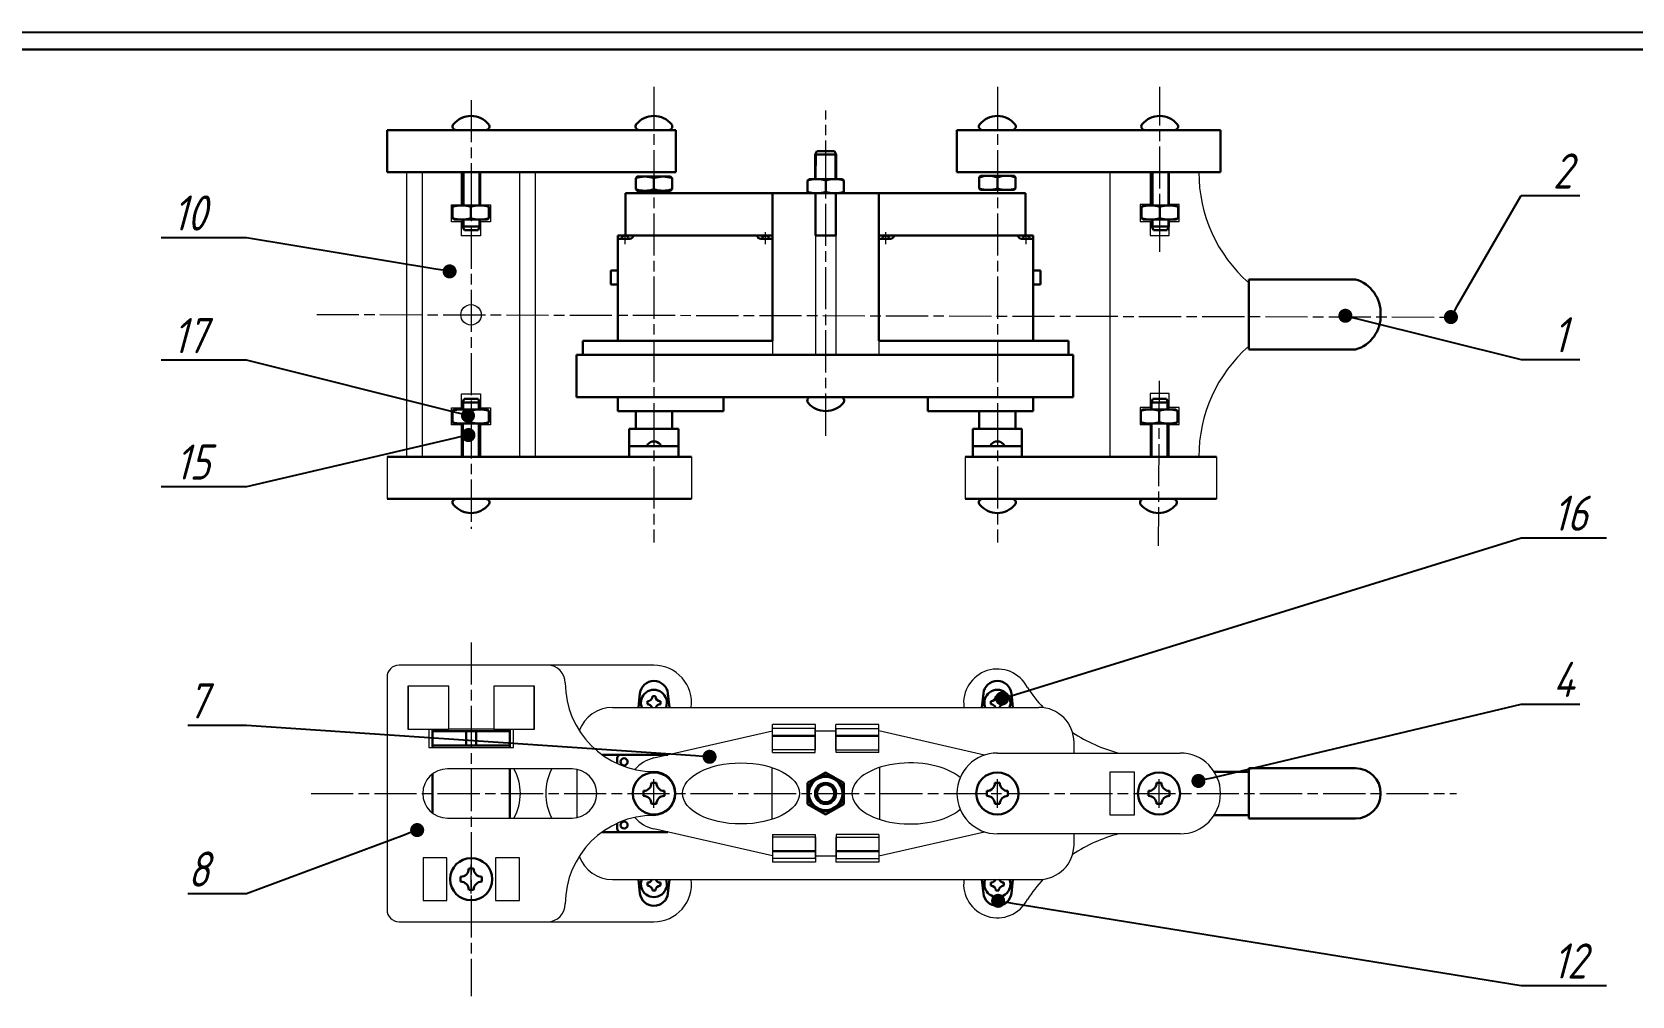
# Model space of a CAD drawing. Header units: millimetres. Extents: x -385 to 841, y 0 to 594.
# Drawn here: x 118.1 to 573.4, y 319.7 to 594 of the extents above; entities that cross this region are included whole.
import ezdxf
from ezdxf import colors
from ezdxf.entities.mleader import LeaderData, LeaderLine
from ezdxf.math import Vec2, Vec3

# ---------------------------------------------------------------- set-up
doc = ezdxf.new("R2010")
doc.units = ezdxf.units.MM
doc.linetypes.add('AM_ISO08W050', pattern=[18, 12, -1.5, 3, -1.5])
for name, color, linetype, lineweight in [('0.3', 130, 'Continuous', 15), ('0.6', 255, 'Continuous', 30), ('Осевые', 10, 'AM_ISO08W050', 15)]:
    doc.layers.add(name, color=color, linetype=linetype, lineweight=lineweight)
doc.styles.get("Standard").update_dxf_attribs({"font": 'GOST_A.TTF', "oblique": 15, "height": 10})

# ---------------------------------------------------------------- blocks, each defined once
blk = doc.blocks.new('_Dot')
at = {"color": 0, "linetype": 'ByBlock', "lineweight": -2}
blk.add_line((-0.5, 0), (-1, 0), dxfattribs=at)
at = {"color": 0, "linetype": 'ByBlock', "const_width": 0.5}
blk.add_lwpolyline([(-0.25, 0, 1), (0.25, 0, 1)], format="xyb", close=True, dxfattribs=at)

msp = doc.modelspace()

# ---------------------------------------------------------------- linework, layer by layer
msp.add_line((-0.001, 594), (840.999, 594))
at = {"color": 7, "linetype": 'Continuous', "lineweight": 15}
for p, q in [((328.849, 548.112), (328.849, 502.112)), ((341.049, 548.112), (341.049, 502.112)), ((346.849, 548.112), (346.849, 502.112)), ((359.049, 548.112), (359.049, 502.112)), ((341.049, 396.912), (328.849, 396.912)), ((359.049, 396.912), (346.849, 396.912)), ((328.849, 389.712), (328.849, 393.712)), ((341.049, 357.712), (328.849, 357.712)), ((359.049, 357.712), (346.849, 357.712))]:
    msp.add_line(p, q, dxfattribs=at)
at = {"layer": '0.3'}
for p, q in [((341.287, 552.112), (341.312, 559.795)), ((346.63, 552.112), (346.63, 559.795)), ((240.96, 554.112), (240.965, 544.63)), ((245.207, 554.112), (245.207, 544.63)), ((437.066, 554.112), (437.071, 544.63)), ((441.313, 554.112), (441.313, 544.63)), ((240.967, 540.63), (240.968, 537.981)), ((245.207, 540.63), (245.207, 537.947)), ((437.074, 540.63), (437.075, 537.981)), ((441.313, 540.63), (441.313, 537.947)), ((240.937, 486.594), (240.938, 489.244)), ((245.177, 486.594), (245.177, 489.277)), ((436.887, 486.594), (436.889, 489.244)), ((441.127, 486.594), (441.127, 489.277)), ((240.93, 473.112), (240.935, 482.594)), ((245.177, 473.112), (245.177, 482.594)), ((436.88, 473.112), (436.885, 482.594)), ((441.127, 473.112), (441.127, 482.594))]:
    msp.add_line(p, q, dxfattribs=at)
at = {"layer": '0.6'}
for p, q in [((19.999, 589), (835.999, 589)), ((219.119, 566.112), (219.119, 554.112)), ((301.31, 566.112), (219.119, 566.112)), ((247.272, 566.112), (238.787, 566.112)), ((245.6, 566.112), (239.657, 566.112)), ((299.322, 566.112), (290.837, 566.112)), ((298.051, 566.112), (292.108, 566.112)), ((301.31, 566.112), (301.31, 554.112)), ((381.319, 566.112), (456.319, 566.112)), ((381.319, 566.112), (381.319, 554.112)), ((397.062, 566.112), (388.577, 566.112)), ((395.791, 566.112), (389.848, 566.112)), ((443.262, 566.112), (434.777, 566.112)), ((441.991, 566.112), (436.048, 566.112)), ((456.319, 566.112), (456.319, 554.112)), ((341.471, 560.112), (340.971, 559.112)), ((343.971, 560.112), (341.471, 560.112)), ((343.971, 560.112), (346.471, 560.112)), ((346.471, 560.112), (346.971, 559.112)), ((343.971, 559.112), (340.971, 559.112)), ((340.971, 552.112), (340.971, 559.112)), ((343.971, 559.112), (346.971, 559.112)), ((346.971, 552.112), (346.971, 559.112)), ((346.971, 552.112), (346.971, 559.112)), ((301.31, 554.112), (219.119, 554.112)), ((240.644, 554.112), (240.644, 544.63)), ((245.548, 554.112), (245.548, 544.63)), ((289.895, 552.434), (290.321, 552.834)), ((289.895, 552.434), (289.895, 550.834)), ((295.079, 552.834), (290.321, 552.834)), ((295.079, 552.834), (299.837, 552.834)), ((295.079, 552.434), (295.079, 549.234)), ((300.263, 552.434), (299.837, 552.834)), ((300.263, 552.434), (300.263, 550.834)), ((338.787, 551.712), (339.213, 552.112)), ((338.787, 551.712), (338.787, 550.112)), ((343.971, 552.112), (339.213, 552.112)), ((343.971, 552.112), (348.729, 552.112)), ((343.971, 551.712), (343.971, 548.512)), ((349.155, 551.712), (348.729, 552.112)), ((349.155, 551.712), (349.155, 550.112)), ((381.319, 554.112), (456.319, 554.112)), ((387.635, 552.649), (388.061, 553.049)), ((387.635, 552.649), (387.635, 551.049)), ((387.635, 549.449), (387.635, 551.049)), ((392.819, 553.049), (388.061, 553.049)), ((392.819, 553.049), (397.577, 553.049)), ((392.819, 552.649), (392.819, 549.449)), ((398.003, 552.649), (397.577, 553.049)), ((398.003, 552.649), (398.003, 551.049)), ((398.003, 549.449), (398.003, 551.049)), ((436.75, 554.112), (436.75, 544.63)), ((441.654, 554.112), (441.654, 544.63)), ((287.035, 548.112), (359.049, 548.112)), ((287.035, 548.112), (287.035, 536.112)), ((289.895, 549.234), (289.895, 550.834)), ((289.895, 549.234), (290.321, 548.834)), ((295.079, 548.834), (290.321, 548.834)), ((295.079, 548.834), (299.837, 548.834)), ((300.263, 549.234), (299.837, 548.834)), ((300.263, 549.234), (300.263, 550.834)), ((328.849, 548.112), (328.849, 536.112)), ((338.787, 548.512), (338.787, 550.112)), ((338.787, 548.512), (339.213, 548.112)), ((343.971, 548.112), (339.213, 548.112)), ((341.049, 548.112), (341.049, 536.112)), ((343.971, 548.112), (348.729, 548.112)), ((346.849, 548.112), (346.849, 536.112)), ((349.155, 548.512), (348.729, 548.112)), ((349.155, 548.512), (349.155, 550.112)), ((359.049, 548.112), (400.863, 548.112)), ((359.049, 548.112), (359.049, 536.112)), ((387.635, 549.449), (388.061, 549.049)), ((392.819, 549.049), (388.061, 549.049)), ((392.819, 549.049), (397.577, 549.049)), ((398.003, 549.449), (397.577, 549.049)), ((400.863, 548.112), (400.863, 536.112)), ((237.76, 544.23), (238.187, 544.63)), ((237.76, 544.23), (237.76, 542.63)), ((237.76, 541.03), (237.76, 542.63)), ((242.944, 544.63), (238.187, 544.63)), ((242.944, 544.63), (247.702, 544.63)), ((242.944, 541.03), (242.944, 544.23)), ((248.129, 544.23), (247.702, 544.63)), ((248.129, 544.23), (248.129, 542.63)), ((248.129, 541.03), (248.129, 542.63)), ((433.867, 544.23), (434.293, 544.63)), ((433.867, 544.23), (433.867, 542.63)), ((433.867, 541.03), (433.867, 542.63)), ((439.051, 544.63), (434.293, 544.63)), ((439.051, 544.63), (443.809, 544.63)), ((439.051, 541.03), (439.051, 544.23)), ((444.235, 544.23), (443.809, 544.63)), ((444.235, 544.23), (444.235, 542.63)), ((444.235, 541.03), (444.235, 542.63)), ((237.76, 541.03), (238.187, 540.63)), ((242.944, 540.63), (238.187, 540.63)), ((240.644, 540.63), (240.644, 538.63)), ((242.913, 538.63), (240.644, 538.63)), ((241.144, 537.63), (240.644, 538.63)), ((242.913, 537.63), (241.144, 537.63)), ((242.913, 538.63), (245.548, 538.63)), ((242.913, 537.63), (245.048, 537.63)), ((242.944, 540.63), (247.702, 540.63)), ((245.048, 537.63), (245.548, 538.63)), ((245.548, 540.63), (245.548, 538.63)), ((245.548, 540.63), (245.548, 538.63)), ((248.129, 541.03), (247.702, 540.63)), ((433.867, 541.03), (434.293, 540.63)), ((439.051, 540.63), (434.293, 540.63)), ((436.75, 540.63), (436.75, 538.63)), ((439.019, 538.63), (436.75, 538.63)), ((437.25, 537.63), (436.75, 538.63)), ((439.019, 537.63), (437.25, 537.63)), ((439.019, 538.63), (441.655, 538.63)), ((439.019, 537.63), (441.155, 537.63)), ((439.051, 540.63), (443.809, 540.63)), ((441.154, 537.63), (441.654, 538.63)), ((441.654, 540.63), (441.654, 538.63)), ((441.654, 540.63), (441.654, 538.63)), ((444.235, 541.03), (443.809, 540.63)), ((328.849, 536.112), (284.849, 536.112)), ((284.849, 536.112), (284.849, 506.112)), ((288.206, 535.112), (284.849, 535.112)), ((287.035, 536.112), (328.849, 536.112)), ((325.493, 535.112), (328.849, 535.112)), ((328.849, 506.112), (328.849, 536.112)), ((341.049, 536.112), (346.849, 536.112)), ((359.049, 536.112), (400.863, 536.112)), ((359.049, 536.112), (403.049, 536.112)), ((359.049, 506.112), (359.049, 536.112)), ((362.406, 535.112), (359.049, 535.112)), ((399.693, 535.112), (403.049, 535.112)), ((403.049, 536.112), (403.049, 506.112)), ((282.849, 522.112), (282.849, 526.112)), ((282.849, 526.112), (284.849, 526.112)), ((405.049, 526.112), (403.049, 526.112)), ((405.049, 522.112), (405.049, 526.112)), ((284.849, 522.112), (282.849, 522.112)), ((403.049, 522.112), (405.049, 522.112)), ((464.362, 523.612), (464.362, 513.612)), ((464.362, 523.612), (494.732, 523.612)), ((464.362, 503.612), (464.362, 513.612)), ((274.849, 502.112), (274.849, 506.112)), ((274.849, 506.112), (328.849, 506.112)), ((413.049, 506.112), (359.049, 506.112)), ((413.049, 502.112), (413.049, 506.112)), ((273.01, 502.112), (273.01, 490.112)), ((273.01, 502.112), (414.388, 502.112)), ((284.849, 502.112), (274.849, 502.112)), ((284.849, 502.112), (328.849, 502.112)), ((403.049, 502.112), (359.049, 502.112)), ((403.049, 502.112), (413.049, 502.112)), ((414.388, 502.112), (414.388, 490.112)), ((464.362, 503.612), (494.732, 503.612)), ((241.114, 489.594), (240.614, 488.594)), ((242.883, 488.594), (240.614, 488.594)), ((240.614, 486.594), (240.614, 488.594)), ((242.883, 489.594), (241.114, 489.594)), ((242.883, 489.594), (245.018, 489.594)), ((242.883, 488.594), (245.518, 488.594)), ((245.018, 489.595), (245.518, 488.595)), ((245.518, 486.595), (245.518, 488.594)), ((245.518, 486.595), (245.518, 488.594)), ((273.01, 490.112), (414.388, 490.112)), ((284.849, 490.112), (284.849, 486.112)), ((314.849, 486.112), (314.849, 490.112)), ((339.728, 490.112), (348.214, 490.112)), ((340.971, 490.112), (346.971, 490.112)), ((373.049, 486.112), (373.049, 490.112)), ((403.049, 490.112), (403.049, 486.112)), ((437.064, 489.594), (436.564, 488.594)), ((438.833, 488.594), (436.564, 488.594)), ((436.564, 486.594), (436.564, 488.594)), ((438.833, 489.594), (437.064, 489.594)), ((438.833, 489.594), (440.968, 489.594)), ((438.833, 488.594), (441.468, 488.594)), ((440.968, 489.595), (441.468, 488.595)), ((441.468, 486.595), (441.468, 488.594)), ((441.468, 486.595), (441.468, 488.594)), ((237.73, 486.194), (238.157, 486.594)), ((237.73, 486.194), (237.73, 484.594)), ((237.73, 482.994), (237.73, 484.594)), ((237.73, 482.994), (238.157, 482.594)), ((242.914, 486.594), (238.157, 486.594)), ((242.914, 486.594), (247.672, 486.594)), ((242.914, 486.194), (242.914, 482.994)), ((248.099, 486.194), (247.672, 486.594)), ((248.099, 482.994), (247.672, 482.594)), ((248.099, 486.194), (248.099, 484.594)), ((248.099, 482.994), (248.099, 484.594)), ((314.849, 486.112), (284.849, 486.112)), ((289.915, 481.112), (289.915, 486.112)), ((300.243, 481.112), (300.243, 486.112)), ((403.049, 486.112), (373.049, 486.112)), ((387.655, 481.112), (387.655, 486.112)), ((397.983, 481.112), (397.983, 486.112)), ((433.681, 486.194), (434.107, 486.594)), ((433.681, 486.194), (433.681, 484.594)), ((433.681, 482.994), (433.681, 484.594)), ((433.681, 482.994), (434.107, 482.594)), ((438.865, 486.594), (434.107, 486.594)), ((438.865, 486.594), (443.622, 486.594)), ((438.865, 486.194), (438.865, 482.994)), ((444.049, 486.194), (443.622, 486.594)), ((444.049, 482.994), (443.622, 482.594)), ((444.049, 486.194), (444.049, 484.594)), ((444.049, 482.994), (444.049, 484.594)), ((242.914, 482.594), (238.157, 482.594)), ((240.614, 473.112), (240.614, 482.594)), ((242.914, 482.594), (247.672, 482.594)), ((245.518, 473.112), (245.518, 482.594)), ((302.079, 481.112), (288.079, 481.112)), ((288.079, 481.112), (288.079, 473.112)), ((302.079, 473.112), (302.079, 481.112)), ((399.819, 481.112), (385.819, 481.112)), ((385.819, 481.112), (385.819, 473.112)), ((399.819, 473.112), (399.819, 481.112)), ((438.865, 482.594), (434.107, 482.594)), ((436.564, 473.112), (436.564, 482.594)), ((438.865, 482.594), (443.622, 482.594)), ((441.468, 473.112), (441.468, 482.594)), ((302.079, 476.112), (288.079, 476.112)), ((293.593, 476.112), (296.565, 476.112)), ((302.079, 473.112), (302.079, 476.112)), ((399.819, 476.112), (385.819, 476.112)), ((391.333, 476.112), (394.305, 476.112)), ((399.819, 473.112), (399.819, 476.112)), ((305.779, 473.112), (219.119, 473.112)), ((383.619, 473.112), (455.219, 473.112)), ((385.819, 473.112), (399.819, 473.112)), ((305.779, 461.112), (219.119, 461.112)), ((238.787, 461.112), (247.272, 461.112)), ((383.619, 461.112), (455.219, 461.112)), ((388.577, 461.112), (397.062, 461.112)), ((434.411, 461.112), (442.896, 461.112)), ((291.102, 405.741), (290.679, 401.812)), ((299.056, 405.741), (299.48, 401.812)), ((388.842, 405.741), (388.419, 401.812)), ((396.796, 405.741), (397.22, 401.812)), ((293.232, 403.543), (293.232, 403.112)), ((293.232, 402.681), (293.232, 403.112)), ((295.079, 404.959), (294.648, 404.959)), ((295.079, 404.959), (295.51, 404.959)), ((296.925, 403.543), (296.925, 403.112)), ((296.925, 402.681), (296.925, 403.112)), ((305.779, 403.112), (305.779, 403.112)), ((390.972, 403.543), (390.972, 403.112)), ((390.972, 402.681), (390.972, 403.112)), ((392.819, 404.959), (392.388, 404.959)), ((392.819, 404.959), (393.25, 404.959)), ((394.665, 403.543), (394.665, 403.112)), ((394.665, 402.681), (394.665, 403.112)), ((232.079, 390.412), (232.079, 395.612)), ((254.079, 395.004), (232.079, 395.004)), ((241.679, 395.004), (241.679, 391.004)), ((244.479, 395.004), (244.479, 391.004)), ((254.079, 395.612), (254.079, 390.412)), ((328.849, 393.712), (341.049, 393.712)), ((346.849, 393.712), (359.049, 393.712)), ((254.079, 391.004), (232.079, 391.004)), ((280.323, 388.312), (299.072, 388.312)), ((284.599, 385.824), (284.599, 387.312)), ((232.079, 371.722), (232.079, 382.902)), ((254.079, 384.312), (254.079, 370.312)), ((343.949, 383.312), (338.765, 380.333)), ((343.949, 383.312), (349.133, 380.333)), ((454.527, 383.477), (464.362, 383.477)), ((464.362, 384.477), (464.362, 377.312)), ((464.362, 384.477), (494.732, 384.477)), ((292.079, 378.012), (292.079, 377.312)), ((295.079, 380.312), (294.379, 380.312)), ((295.079, 380.312), (295.779, 380.312)), ((298.079, 378.012), (298.079, 377.312)), ((338.765, 380.333), (338.765, 377.312)), ((349.133, 380.333), (349.133, 377.312)), ((389.819, 378.012), (389.819, 377.312)), ((392.819, 380.312), (392.119, 380.312)), ((392.819, 380.312), (393.519, 380.312)), ((395.819, 378.012), (395.819, 377.312)), ((435.819, 378.012), (435.819, 377.312)), ((438.819, 380.312), (438.119, 380.312)), ((438.819, 380.312), (439.519, 380.312)), ((441.819, 378.012), (441.819, 377.312)), ((292.079, 376.612), (292.079, 377.312)), ((295.079, 374.312), (294.379, 374.312)), ((295.079, 374.312), (295.779, 374.312)), ((298.079, 376.612), (298.079, 377.312)), ((338.765, 374.291), (338.765, 377.312)), ((343.949, 371.312), (338.765, 374.291)), ((343.949, 371.312), (349.133, 374.291)), ((349.133, 374.291), (349.133, 377.312)), ((389.819, 376.612), (389.819, 377.312)), ((392.819, 374.312), (392.119, 374.312)), ((392.819, 374.312), (393.519, 374.312)), ((395.819, 376.612), (395.819, 377.312)), ((435.819, 376.612), (435.819, 377.312)), ((438.819, 374.312), (438.119, 374.312)), ((438.819, 374.312), (439.519, 374.312)), ((441.819, 376.612), (441.819, 377.312)), ((464.362, 370.147), (464.362, 377.312)), ((454.527, 371.147), (464.362, 371.147)), ((464.362, 370.147), (494.732, 370.147)), ((299.072, 366.312), (280.323, 366.312)), ((284.599, 367.312), (284.599, 368.8)), ((328.849, 360.912), (341.049, 360.912)), ((346.849, 360.912), (359.049, 360.912)), ((243.079, 355.912), (242.379, 355.912)), ((243.079, 355.912), (243.779, 355.912)), ((240.079, 353.612), (240.079, 352.912)), ((240.079, 352.212), (240.079, 352.912)), ((246.079, 353.612), (246.079, 352.912)), ((246.079, 352.212), (246.079, 352.912)), ((291.102, 348.884), (290.679, 352.812)), ((293.232, 351.943), (293.232, 351.512)), ((293.232, 351.081), (293.232, 351.512)), ((296.925, 351.943), (296.925, 351.512)), ((296.925, 351.081), (296.925, 351.512)), ((299.056, 348.884), (299.48, 352.812)), ((388.842, 348.884), (388.419, 352.812)), ((390.972, 351.943), (390.972, 351.512)), ((390.972, 351.081), (390.972, 351.512)), ((394.665, 351.943), (394.665, 351.512)), ((394.665, 351.081), (394.665, 351.512)), ((396.796, 348.884), (397.22, 352.812)), ((243.079, 349.912), (242.379, 349.912)), ((243.079, 349.912), (243.779, 349.912)), ((295.079, 349.666), (294.648, 349.666)), ((295.079, 349.666), (295.51, 349.666)), ((392.819, 349.666), (392.388, 349.666)), ((392.819, 349.666), (393.25, 349.666))]:
    msp.add_line(p, q, dxfattribs=at)
at = {"layer": '0.6', "color": 7, "linetype": 'Continuous', "lineweight": 15}
for p, q in [((424.919, 566.112), (432.119, 566.112)), ((224.671, 554.104), (224.671, 473.104)), ((229.129, 554.112), (229.129, 473.112)), ((236.671, 554.112), (249.387, 554.112)), ((240.329, 544.812), (240.329, 554.112)), ((245.729, 554.112), (245.729, 544.812)), ((256.929, 473.112), (256.929, 554.112)), ((261.387, 473.104), (261.387, 554.104)), ((424.919, 473.112), (424.919, 554.112)), ((432.119, 554.112), (436.319, 554.112)), ((436.319, 554.112), (436.319, 544.912)), ((441.719, 544.912), (441.719, 554.112)), ((441.719, 554.112), (450.142, 554.112)), ((237.449, 540.012), (237.449, 544.812)), ((237.449, 544.812), (240.329, 544.812)), ((245.729, 544.812), (248.609, 544.812)), ((248.609, 544.812), (248.609, 540.012)), ((436.319, 544.912), (433.439, 544.912)), ((433.439, 544.912), (433.439, 540.112)), ((444.599, 544.912), (441.719, 544.912)), ((444.599, 540.112), (444.599, 544.912)), ((240.329, 540.012), (237.449, 540.012)), ((240.329, 536.012), (240.329, 540.012)), ((248.609, 540.012), (245.729, 540.012)), ((245.729, 540.012), (245.729, 536.012)), ((433.439, 540.112), (436.319, 540.112)), ((436.319, 540.112), (436.319, 536.112)), ((441.719, 536.112), (441.719, 540.112)), ((441.719, 540.112), (444.599, 540.112)), ((245.729, 536.012), (240.329, 536.012)), ((436.319, 536.112), (441.719, 536.112)), ((240.329, 487.012), (240.329, 491.012)), ((240.329, 491.012), (245.729, 491.012)), ((245.729, 491.012), (245.729, 487.012)), ((441.719, 491.112), (436.319, 491.112)), ((436.319, 491.112), (436.319, 487.112)), ((441.719, 487.112), (441.719, 491.112)), ((237.449, 482.212), (237.449, 487.012)), ((237.449, 487.012), (240.329, 487.012)), ((245.729, 487.012), (248.609, 487.012)), ((248.609, 487.012), (248.609, 482.212)), ((436.319, 487.112), (433.439, 487.112)), ((433.439, 487.112), (433.439, 482.312)), ((444.599, 487.112), (441.719, 487.112)), ((444.599, 482.312), (444.599, 487.112)), ((240.329, 482.212), (237.449, 482.212)), ((240.329, 473.112), (240.329, 482.212)), ((248.609, 482.212), (245.729, 482.212)), ((245.729, 482.212), (245.729, 473.112)), ((433.439, 482.312), (436.319, 482.312)), ((436.319, 482.312), (436.319, 473.112)), ((441.719, 473.112), (441.719, 482.312)), ((441.719, 482.312), (444.599, 482.312)), ((219.119, 473.112), (219.119, 461.112)), ((254.187, 473.112), (231.871, 473.112)), ((305.779, 473.112), (305.779, 461.112)), ((383.619, 473.112), (383.619, 461.112)), ((436.319, 473.112), (432.119, 473.112)), ((450.142, 473.112), (441.719, 473.112)), ((455.219, 473.112), (455.219, 461.112)), ((432.119, 461.112), (424.919, 461.112)), ((219.119, 410.378), (219.119, 344.247)), ((295.079, 413.812), (222.554, 413.812)), ((236.671, 407.812), (225.071, 407.812)), ((225.071, 407.812), (225.071, 395.612)), ((225.119, 407.812), (225.119, 395.612)), ((231.919, 407.812), (225.119, 407.812)), ((236.671, 395.612), (236.671, 407.812)), ((261.087, 407.812), (249.487, 407.812)), ((249.487, 407.812), (249.487, 395.612)), ((261.039, 407.812), (254.239, 407.812)), ((261.039, 395.612), (261.039, 407.812)), ((261.087, 395.612), (261.087, 407.812)), ((283.26, 401.812), (404.638, 401.812)), ((328.849, 389.712), (328.849, 396.912)), ((341.049, 389.712), (341.049, 396.912)), ((346.849, 389.712), (346.849, 396.912)), ((359.049, 389.712), (359.049, 396.912)), ((225.071, 395.612), (231.063, 395.612)), ((225.119, 395.612), (236.671, 395.612)), ((231.063, 395.612), (231.063, 390.412)), ((249.487, 395.612), (236.671, 395.612)), ((249.487, 395.612), (261.039, 395.612)), ((255.095, 390.412), (255.095, 395.612)), ((255.095, 395.612), (261.087, 395.612)), ((295.079, 387.4), (328.849, 395.112)), ((328.799, 389.012), (328.799, 395.812)), ((340.999, 395.812), (328.799, 395.812)), ((340.999, 389.012), (340.999, 395.812)), ((341.049, 395.112), (346.849, 395.112)), ((346.899, 389.012), (346.899, 395.812)), ((346.899, 395.812), (359.049, 395.812)), ((359.049, 389.012), (359.049, 395.812)), ((389.198, 388.227), (359.049, 395.112)), ((414.638, 388.812), (414.638, 391.812)), ((231.063, 390.412), (255.095, 390.412)), ((328.799, 389.012), (340.999, 389.012)), ((341.049, 389.712), (328.849, 389.712)), ((346.849, 389.712), (359.049, 389.712)), ((359.049, 389.012), (346.899, 389.012)), ((392.819, 388.812), (444.819, 388.812)), ((271.792, 384.312), (236.292, 384.312)), ((273.26, 370.468), (273.26, 384.157)), ((328.599, 384.703), (328.599, 369.921)), ((359.299, 384.703), (359.299, 369.921)), ((424.919, 383.477), (431.719, 383.477)), ((424.919, 371.147), (424.919, 383.477)), ((424.919, 383.477), (431.719, 383.477)), ((424.919, 371.147), (424.919, 383.477)), ((431.719, 383.477), (431.719, 371.147)), ((431.719, 383.477), (431.719, 371.147)), ((236.292, 370.312), (271.792, 370.312)), ((431.719, 371.147), (424.919, 371.147)), ((431.719, 371.147), (424.919, 371.147)), ((328.849, 359.512), (295.079, 367.224)), ((328.799, 365.612), (328.799, 358.812)), ((328.799, 365.612), (340.999, 365.612)), ((328.849, 364.912), (328.849, 359.512)), ((341.049, 364.912), (328.849, 364.912)), ((328.849, 364.912), (328.849, 357.712)), ((340.999, 365.612), (340.999, 358.812)), ((341.049, 364.912), (341.049, 359.512)), ((341.049, 364.912), (341.049, 357.712)), ((346.849, 364.912), (346.849, 359.512)), ((346.849, 364.912), (359.049, 364.912)), ((346.849, 364.912), (346.849, 357.712)), ((359.099, 365.612), (346.899, 365.612)), ((346.899, 365.612), (346.899, 358.812)), ((359.049, 359.512), (389.198, 366.397)), ((359.049, 364.912), (359.049, 359.512)), ((359.049, 364.912), (359.049, 357.712)), ((359.099, 365.612), (359.099, 358.812)), ((444.819, 365.812), (392.819, 365.812)), ((414.638, 362.812), (414.638, 365.812)), ((236.179, 359.012), (229.379, 359.012)), ((229.379, 359.012), (229.379, 346.812)), ((236.179, 359.012), (229.379, 359.012)), ((236.179, 346.812), (236.179, 359.012)), ((236.179, 346.812), (236.179, 359.012)), ((256.779, 359.012), (249.979, 359.012)), ((249.979, 359.012), (249.979, 346.812)), ((249.979, 359.012), (249.979, 346.812)), ((256.779, 359.012), (249.979, 359.012)), ((256.779, 346.812), (256.779, 359.012)), ((256.779, 346.812), (256.779, 359.012)), ((340.999, 358.812), (328.799, 358.812)), ((341.049, 359.512), (346.849, 359.512)), ((346.899, 358.812), (359.099, 358.812)), ((283.26, 352.812), (404.638, 352.812)), ((229.379, 346.812), (236.179, 346.812)), ((229.379, 346.812), (236.179, 346.812)), ((249.979, 346.812), (256.779, 346.812)), ((249.979, 346.812), (256.779, 346.812)), ((222.554, 340.812), (295.079, 340.812))]:
    msp.add_line(p, q, dxfattribs=at)
msp.add_circle((243.029, 513.512), 2.9, dxfattribs=at)
at = {"layer": '0.6'}
for centre, radius in [((286.599, 386.312), 1), ((295.079, 377.312), 6), ((343.949, 377.312), 5.184), ((392.819, 377.312), 6), ((438.819, 377.312), 6), ((343.949, 377.312), 4.758), ((343.949, 377.312), 3), ((343.949, 377.312), 2.5), ((286.599, 368.312), 1), ((243.079, 352.912), 6)]:
    msp.add_circle(centre, radius, dxfattribs=at)
for centre, radius, start, end in [((243.029, 563.612), 6.5, 39.5212, 140.4788), ((295.079, 563.612), 6.5, 39.5212, 140.4788), ((392.819, 563.612), 6.5, 39.5212, 140.4788), ((439.019, 563.612), 6.5, 39.5212, 140.4788), ((238.787, 567.112), 1, 140.4788, 270), ((247.272, 567.112), 1, 270, 39.5212), ((290.837, 567.112), 1, 140.4788, 270), ((299.322, 567.112), 1, 270, 39.5212), ((388.577, 567.112), 1, 140.4788, 270), ((397.062, 567.112), 1, 270, 39.5212), ((434.777, 567.112), 1, 140.4788, 270), ((443.262, 567.112), 1, 270, 39.5212), ((292.487, 544.246), 8.588, 72.43358, 107.56642), ((297.671, 544.246), 8.588, 72.43358, 107.56642), ((341.379, 543.524), 8.588, 72.43358, 107.56642), ((346.563, 543.524), 8.588, 72.43358, 107.56642), ((390.227, 544.461), 8.588, 72.43358, 107.56642), ((395.411, 544.461), 8.588, 72.43358, 107.56642), ((292.487, 557.422), 8.588, 252.43358, 287.56642), ((297.671, 557.422), 8.588, 252.43358, 287.56642), ((341.379, 556.7), 8.588, 252.43358, 287.56642), ((346.563, 556.7), 8.588, 252.43358, 287.56642), ((390.227, 557.636), 8.588, 252.43358, 287.56642), ((395.411, 557.636), 8.588, 252.43358, 287.56642), ((240.352, 536.042), 8.588, 72.43358, 107.56642), ((245.536, 536.042), 8.588, 72.43358, 107.56642), ((436.459, 536.042), 8.588, 72.43358, 107.56642), ((441.643, 536.042), 8.588, 72.43358, 107.56642), ((240.352, 549.218), 8.588, 252.43358, 287.56642), ((245.536, 549.218), 8.588, 252.43358, 287.56642), ((436.459, 549.218), 8.588, 252.43358, 287.56642), ((441.643, 549.218), 8.588, 252.43358, 287.56642), ((286.849, 535.112), 1, 0, 180), ((288.206, 536.112), 1, 270, 0), ((325.493, 536.112), 1, 180, 270), ((326.849, 535.112), 1, 0, 180), ((361.049, 535.112), 1, 0, 180), ((362.406, 536.112), 1, 270, 0), ((399.693, 536.112), 1, 180, 270), ((401.049, 535.112), 1, 0, 180), ((491.853, 513.982), 10.051, 357.89, 73.35319), ((491.853, 513.242), 10.051, 286.64681, 2.11), ((339.728, 489.112), 1, 90, 219.5212), ((343.971, 492.612), 6.5, 219.5212, 320.4788), ((348.214, 489.112), 1, 320.4788, 90), ((240.322, 478.006), 8.588, 72.43358, 107.56642), ((240.322, 491.182), 8.588, 252.43358, 287.56642), ((245.507, 478.006), 8.588, 72.43358, 107.56642), ((245.507, 491.182), 8.588, 252.43358, 287.56642), ((436.273, 478.006), 8.588, 72.43358, 107.56642), ((436.273, 491.182), 8.588, 252.43358, 287.56642), ((441.457, 478.006), 8.588, 72.43358, 107.56642), ((441.457, 491.182), 8.588, 252.43358, 287.56642), ((293.593, 476.462), 0.35, 140.4788, 270), ((295.079, 475.237), 2.276, 39.5212, 140.4788), ((296.565, 476.462), 0.35, 270, 39.5212), ((391.333, 476.462), 0.35, 140.4788, 270), ((392.819, 475.237), 2.276, 39.5212, 140.4788), ((394.305, 476.462), 0.35, 270, 39.5212), ((238.787, 460.112), 1, 90, 219.5212), ((247.272, 460.112), 1, 320.4788, 90), ((388.577, 460.112), 1, 90, 219.5212), ((397.062, 460.112), 1, 320.4788, 90), ((434.411, 460.112), 1, 90, 219.5212), ((442.896, 460.112), 1, 320.4788, 90), ((243.029, 463.612), 6.5, 219.5212, 320.4788), ((392.819, 463.612), 6.5, 219.5212, 320.4788), ((438.654, 463.612), 6.5, 219.5212, 320.4788), ((295.079, 405.312), 4, 6.15064, 173.84936), ((295.079, 403.112), 3.693, 339.39064, 200.60936), ((392.819, 405.312), 4, 6.15064, 173.84936), ((392.819, 403.112), 3.693, 339.39064, 200.60936), ((293.232, 404.959), 1.416, 270, 0), ((293.232, 401.266), 1.416, 22.71211, 90), ((296.925, 404.959), 1.416, 180, 270), ((296.925, 401.266), 1.416, 90, 157.28789), ((390.972, 404.959), 1.416, 270, 0), ((390.972, 401.266), 1.416, 22.71211, 90), ((394.665, 404.959), 1.416, 180, 270), ((394.665, 401.266), 1.416, 90, 157.28789), ((285.599, 387.312), 1, 90, 180), ((494.732, 377.312), 7.165, 270, 90), ((292.079, 380.312), 2.3, 270, 360), ((298.079, 380.312), 2.3, 180, 270), ((389.819, 380.312), 2.3, 270, 360), ((395.819, 380.312), 2.3, 180, 270), ((435.819, 380.312), 2.3, 270, 360), ((441.819, 380.312), 2.3, 180, 270), ((292.079, 374.312), 2.3, 0, 90), ((298.079, 374.312), 2.3, 90, 180), ((389.819, 374.312), 2.3, 0, 90), ((395.819, 374.312), 2.3, 90, 180), ((435.819, 374.312), 2.3, 0, 90), ((441.819, 374.312), 2.3, 90, 180), ((285.599, 367.312), 1, 180, 270), ((240.079, 355.912), 2.3, 270, 360), ((246.079, 355.912), 2.3, 180, 270), ((240.079, 349.912), 2.3, 0, 90), ((246.079, 349.912), 2.3, 90, 180), ((295.079, 351.512), 3.693, 159.39064, 20.60936), ((293.232, 353.359), 1.416, 270, 337.28789), ((293.232, 349.666), 1.416, 0, 90), ((296.925, 349.666), 1.416, 90, 180), ((296.925, 353.359), 1.416, 202.71211, 270), ((392.819, 351.512), 3.693, 159.39064, 20.60936), ((390.972, 353.359), 1.416, 270, 337.28789), ((390.972, 349.666), 1.416, 0, 90), ((394.665, 349.666), 1.416, 90, 180), ((394.665, 353.359), 1.416, 202.71211, 270), ((295.079, 349.312), 4, 186.15064, 353.84936), ((392.819, 349.312), 4, 186.15064, 353.84936)]:
    msp.add_arc(centre, radius, start, end, dxfattribs=at)
at = {"layer": '0.6', "color": 7, "linetype": 'Continuous', "lineweight": 15}
for centre, radius, start, end in [((492.142, 554.112), 42, 180, 228.59038), ((492.142, 473.112), 42, 131.40962, 180), ((222.554, 410.378), 3.435, 90, 180), ((264.81, 408.759), 5.054, 0, 90), ((295.079, 403.112), 10.7, 353.02159, 90), ((392.819, 403.112), 9.6, 27.18422, 187.78271), ((295.079, 408.759), 25.215, 180, 270), ((438.819, 432.164), 44.852, 213.36338, 222.71898), ((283.26, 391.812), 10, 90, 160.39295), ((404.638, 391.812), 10, 0, 90), ((438.819, 432.164), 44.852, 236.74773, 255.1403), ((297.383, 377.312), 10.348, 102.86355, 138.68747), ((392.819, 377.312), 11.5, 90, 270), ((444.819, 377.312), 11.5, 270, 90), ((236.292, 377.312), 7, 90, 270), ((243.079, 377.312), 14, 330, 30), ((279.379, 377.312), 15.1, 152.38189, 207.61811), ((271.792, 377.312), 7, 270, 90), ((295.079, 377.312), 6.231, 270, 90), ((295.079, 345.866), 25.215, 90, 180), ((297.383, 377.312), 10.348, 221.31253, 257.13645), ((438.819, 322.46), 44.852, 104.8597, 123.25227), ((404.638, 362.812), 10, 270, 0), ((283.26, 362.812), 10, 199.60705, 270), ((295.079, 351.512), 10.7, 270, 6.97841), ((392.819, 351.512), 9.6, 172.21729, 332.81578), ((438.819, 322.46), 44.852, 137.28102, 146.63662), ((222.554, 344.247), 3.435, 180, 270), ((264.81, 345.866), 5.054, 270, 0)]:
    msp.add_arc(centre, radius, start, end, dxfattribs=at)
msp.add_ellipse((319.858, 377.312), major_axis=(-16.604, 0), ratio=0.5235432, dxfattribs=at)
msp.add_ellipse((368.041, 377.312), major_axis=(16.604, 0), ratio=0.5235432, start_param=0.5450326, end_param=5.7381527, dxfattribs=at)
at = {"layer": 'Осевые'}
for p, q in [((295.079, 578.388), (295.079, 448.691)), ((392.819, 578.388), (392.819, 448.691)), ((439.019, 531.431), (439.019, 578.428)), ((243.029, 574.639), (243.029, 452.577)), ((343.971, 479.106), (343.971, 571.668)), ((392.819, 552.112), (392.819, 548.112)), ((286.849, 533.656), (286.849, 537.048)), ((326.849, 533.656), (326.849, 537.048)), ((361.049, 533.656), (361.049, 537.048)), ((401.049, 533.656), (401.049, 537.048)), ((199.119, 513.612), (521.897, 512.872)), ((438.89, 494.755), (438.56, 447.76)), ((243.079, 420.273), (243.079, 319.671)), ((295.079, 373.23), (295.079, 381.394)), ((392.819, 373.23), (392.819, 381.394)), ((438.819, 373.23), (438.819, 381.394)), ((197.536, 377.312), (523.467, 377.312)), ((243.079, 348.83), (243.079, 356.994))]:
    msp.add_line(p, q, dxfattribs=at)

# ---------------------------------------------------------------- leaders
at = {"layer": '0.3'}
ml = msp.add_multileader_mtext('Standard', dxfattribs=at)
ml.set_content('2', color=256)
ml.set_leader_properties()
ml.set_arrow_properties(name='DOT')
ml.build(insert=Vec2(0, 0))
ml.multileader.update_dxf_attribs({"text_left_attachment_type": 5, "text_right_attachment_type": 5})
ctx = ml.context
ctx.base_point, ctx.char_height, ctx.landing_gap_size, ctx.plane_origin = Vec3(549.899, 547.431), 10, 1.001, Vec3(442.756, 513.612)
ctx.left_attachment, ctx.right_attachment = 5, 5
notes = []
notes.append((ctx, [(0, (1, 1, 0), (541.899, 547.431), (1, 0), 8, [(0, [(521.897, 512.872)], 0, [])])]))
ctx.mtext.insert, ctx.mtext.flow_direction = Vec3(550.9, 559.446), 5
ml = msp.add_multileader_mtext('Standard', dxfattribs=at)
ml.set_content('10', color=256)
ml.set_leader_properties()
ml.set_arrow_properties(name='DOT')
ml.build(insert=Vec2(0, 0))
ml.multileader.update_dxf_attribs({"text_left_attachment_type": 5, "text_right_attachment_type": 5})
ctx = ml.context
ctx.base_point, ctx.char_height, ctx.landing_gap_size, ctx.plane_origin = Vec3(157.138, 535.472), 10, 1.001, Vec3(236.934, 525.872)
ctx.left_attachment, ctx.right_attachment = 5, 5
notes.append((ctx, [(0, (1, 1, 0), (179.121, 535.472), (-1, 0), 8, [(0, [(236.934, 525.872)], 0, [])])]))
ctx.mtext.insert, ctx.mtext.flow_direction = Vec3(158.139, 547.487), 5
ml = msp.add_multileader_mtext('Standard', dxfattribs=at)
ml.set_content('1', color=256)
ml.set_leader_properties()
ml.set_arrow_properties(name='DOT')
ml.build(insert=Vec2(0, 0))
ml.multileader.update_dxf_attribs({"text_left_attachment_type": 5, "text_right_attachment_type": 5})
ctx = ml.context
ctx.base_point, ctx.char_height, ctx.landing_gap_size, ctx.plane_origin = Vec3(549.899, 500.843), 10, 1.001, Vec3(491.853, 513.242)
ctx.left_attachment, ctx.right_attachment = 5, 5
notes.append((ctx, [(0, (1, 1, 0), (541.899, 500.843), (1, 0), 8, [(0, [(491.853, 513.242)], 0, [])])]))
ctx.mtext.insert, ctx.mtext.flow_direction = Vec3(550.9, 512.843), 5
ml = msp.add_multileader_mtext('Standard', dxfattribs=at)
ml.set_content('17', color=256)
ml.set_leader_properties()
ml.set_arrow_properties(name='DOT')
ml.build(insert=Vec2(0, 0))
ml.multileader.update_dxf_attribs({"text_left_attachment_type": 5, "text_right_attachment_type": 5})
ctx = ml.context
ctx.base_point, ctx.char_height, ctx.landing_gap_size, ctx.plane_origin = Vec3(157.123, 500.576), 10, 1.001, Vec3(242.158, 484.833)
ctx.left_attachment, ctx.right_attachment = 5, 5
notes.append((ctx, [(0, (1, 1, 0), (179.121, 500.576), (-1, 0), 8, [(0, [(242.158, 484.833)], 0, [])])]))
ctx.mtext.insert, ctx.mtext.flow_direction = Vec3(158.124, 512.591), 5
ml = msp.add_multileader_mtext('Standard', dxfattribs=at)
ml.set_content('15', color=256)
ml.set_leader_properties()
ml.set_arrow_properties(name='DOT')
ml.build(insert=Vec2(0, 0))
ml.multileader.update_dxf_attribs({"text_left_attachment_type": 5, "text_right_attachment_type": 5})
ctx = ml.context
ctx.base_point, ctx.char_height, ctx.landing_gap_size, ctx.plane_origin = Vec3(157.856, 464.607), 10, 1.001, Vec3(242.303, 479.303)
ctx.left_attachment, ctx.right_attachment = 5, 5
notes.append((ctx, [(0, (1, 1, 0), (179.121, 464.607), (-1, 0), 8, [(0, [(242.303, 479.303)], 0, [])])]))
ctx.mtext.insert, ctx.mtext.flow_direction = Vec3(158.857, 476.622), 5
ml = msp.add_multileader_mtext('Standard', dxfattribs=at)
ml.set_content('16', color=256)
ml.set_leader_properties()
ml.set_arrow_properties(name='DOT')
ml.build(insert=Vec2(0, 0))
ml.multileader.update_dxf_attribs({"text_left_attachment_type": 5, "text_right_attachment_type": 5})
ctx = ml.context
ctx.base_point, ctx.char_height, ctx.landing_gap_size, ctx.plane_origin = Vec3(549.899, 450.031), 10, 1.001, Vec3(394.154, 404.323)
ctx.left_attachment, ctx.right_attachment = 5, 5
notes.append((ctx, [(0, (1, 1, 0), (541.899, 450.031), (1, 0), 8, [(0, [(394.154, 404.323)], 0, [])])]))
ctx.mtext.insert, ctx.mtext.flow_direction = Vec3(550.9, 462.046), 5
ml = msp.add_multileader_mtext('Standard', dxfattribs=at)
ml.set_content('4', color=256)
ml.set_leader_properties()
ml.set_arrow_properties(name='DOT')
ml.build(insert=Vec2(0, 0))
ml.multileader.update_dxf_attribs({"text_left_attachment_type": 5, "text_right_attachment_type": 5})
ctx = ml.context
ctx.base_point, ctx.char_height, ctx.landing_gap_size, ctx.plane_origin = Vec3(549.899, 402.755), 10, 1.001, Vec3(450.043, 380.87)
ctx.left_attachment, ctx.right_attachment = 5, 5
notes.append((ctx, [(0, (1, 1, 0), (541.899, 402.755), (1, 0), 8, [(0, [(450.043, 380.87)], 0, [])])]))
ctx.mtext.insert, ctx.mtext.flow_direction = Vec3(550.9, 414.769), 5
ml = msp.add_multileader_mtext('Standard', dxfattribs=at)
ml.set_content('7', color=256)
ml.set_leader_properties()
ml.set_arrow_properties(name='DOT')
ml.build(insert=Vec2(0, 0))
ml.multileader.update_dxf_attribs({"text_left_attachment_type": 5, "text_right_attachment_type": 5})
ctx = ml.context
ctx.base_point, ctx.char_height, ctx.landing_gap_size, ctx.plane_origin = Vec3(161.413, 396.639), 10, 1.001, Vec3(310.924, 387.739)
ctx.left_attachment, ctx.right_attachment = 5, 5
notes.append((ctx, [(0, (1, 1, 0), (179.121, 396.639), (-1, 0), 8, [(0, [(310.924, 387.739)], 0, [])])]))
ctx.mtext.insert, ctx.mtext.flow_direction = Vec3(162.414, 408.653), 5
ml = msp.add_multileader_mtext('Standard', dxfattribs=at)
ml.set_content('8', color=256)
ml.set_leader_properties()
ml.set_arrow_properties(name='DOT')
ml.build(insert=Vec2(0, 0))
ml.multileader.update_dxf_attribs({"text_left_attachment_type": 5, "text_right_attachment_type": 5})
ctx = ml.context
ctx.base_point, ctx.char_height, ctx.landing_gap_size, ctx.plane_origin = Vec3(161.428, 348.763), 10, 1.001, Vec3(227.705, 366.883)
ctx.left_attachment, ctx.right_attachment = 5, 5
notes.append((ctx, [(0, (1, 1, 0), (179.121, 348.763), (-1, 0), 8, [(0, [(227.705, 366.883)], 0, [])])]))
ctx.mtext.insert, ctx.mtext.flow_direction = Vec3(162.429, 360.777), 5
ml = msp.add_multileader_mtext('Standard', dxfattribs=at)
ml.set_content('12', color=256)
ml.set_leader_properties()
ml.set_arrow_properties(name='DOT')
ml.build(insert=Vec2(0, 0))
ml.multileader.update_dxf_attribs({"text_left_attachment_type": 5, "text_right_attachment_type": 5})
ctx = ml.context
ctx.base_point, ctx.char_height, ctx.landing_gap_size, ctx.plane_origin = Vec3(549.899, 322.625), 10, 1.001, Vec3(393.037, 346.753)
ctx.left_attachment, ctx.right_attachment = 5, 5
notes.append((ctx, [(0, (1, 1, 0), (541.899, 322.625), (1, 0), 8, [(0, [(393.037, 346.753)], 0, [])])]))
ctx.mtext.insert, ctx.mtext.flow_direction = Vec3(550.9, 334.64), 5
for ctx, leaders in notes:
    for number, flags, end, landing, length, lines in leaders:
        leader = LeaderData()
        leader.index, (leader.has_last_leader_line, leader.has_dogleg_vector, leader.attachment_direction) = number, flags
        leader.last_leader_point, leader.dogleg_vector, leader.dogleg_length = Vec3(end), Vec3(landing), length
        for number, points, colour, breaks in lines:
            line = LeaderLine()
            line.index, line.vertices, line.color, line.breaks = number, Vec3.list(points), colors.encode_raw_color(colour), breaks
            leader.lines.append(line)
        ctx.leaders.append(leader)

doc.saveas('drawing.dxf')
